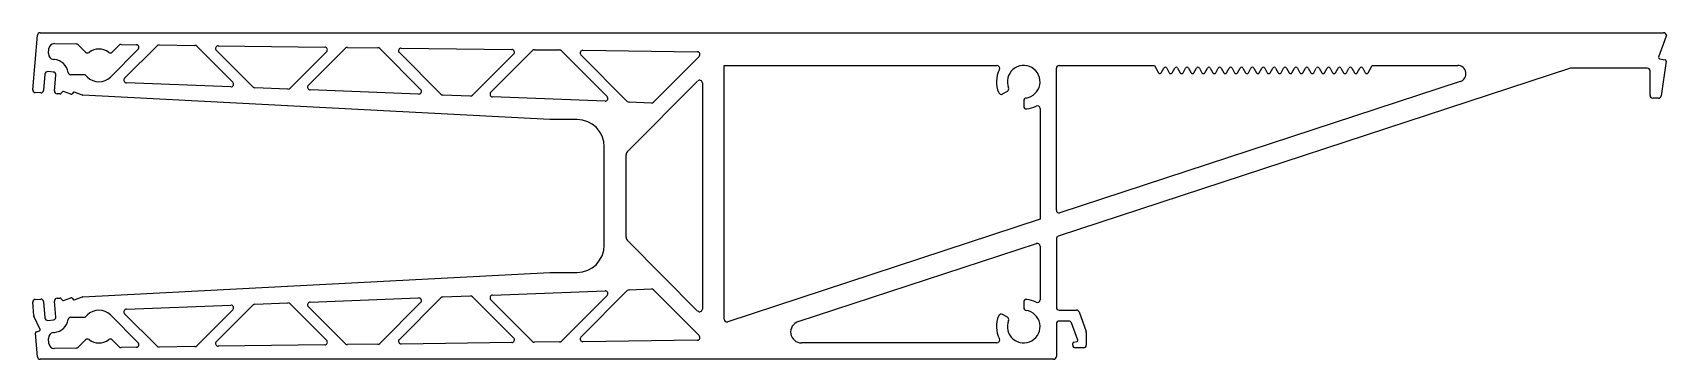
# Model space of a CAD drawing. Extents: x 3 to 303, y 5 to 65.
import ezdxf

# ---------------------------------------------------------------- set-up
doc = ezdxf.new("R2010")
doc.units = 0
doc.layers.get('0').update_dxf_attribs({"linetype": 'CONTINUOUS'})

msp = doc.modelspace()

# ---------------------------------------------------------------- linework, layer by layer
for p, q in [((3.26, 54.74), (4.14, 64.73)), ((4.63, 65.18), (302.72, 65.18)), ((7.24, 63.18), (11.27, 63.13)), ((19.49, 63.03), (22.28, 62.99)), ((303.21, 64.53), (301.8, 60.67)), ((303.22, 64.68), (303.22, 64.6)), ((6.15, 61.37), (6.23, 62.27)), ((7.26, 60.26), (7.06, 60.28)), ((11.62, 62.98), (12.97, 61.63)), ((22.63, 62.14), (17.55, 57.06)), ((17.87, 61.63), (19.13, 62.88)), ((20.15, 56.83), (26.11, 62.79)), ((26.47, 62.94), (33.06, 62.86)), ((33.4, 62.71), (40.01, 56.1)), ((43.72, 55.23), (36.99, 61.95)), ((37.35, 62.8), (56.88, 62.56)), ((57.22, 61.7), (50.51, 54.99)), ((53.89, 55.54), (60.71, 62.36)), ((61.06, 62.5), (66.65, 62.43)), ((67, 62.29), (74.5, 54.78)), ((78.21, 53.91), (70.59, 61.53)), ((70.95, 62.38), (91.22, 62.13)), ((91.56, 61.27), (84, 53.71)), ((87.38, 54.26), (95.05, 61.93)), ((95.41, 62.07), (99.99, 62.02)), ((100.34, 61.87), (108.74, 53.47)), ((112.44, 52.6), (103.93, 61.11)), ((104.29, 61.96), (125.29, 61.7)), ((125.64, 60.84), (117.23, 52.44)), ((301.95, 60.41), (302.98, 60.22)), ((5.52, 57.61), (5.26, 54.6)), ((7.06, 57.97), (6.06, 58.06)), ((7.26, 54.53), (7.51, 57.43)), ((12.68, 57.47), (10.28, 57.47)), ((13.3, 57.06), (13.04, 57.32)), ((130.22, 12.65), (130.22, 59.18)), ((130.22, 59.18), (180.32, 59.18)), ((191.22, 32.64), (191.22, 58.68)), ((285.64, 58.68), (191.56, 27.86)), ((191.72, 59.18), (209.22, 59.18)), ((209.22, 59.18), (209.95, 57.84)), ((210.48, 57.84), (210.95, 58.7)), ((211.48, 58.7), (211.95, 57.84)), ((212.48, 57.84), (212.95, 58.7)), ((213.48, 58.7), (213.95, 57.84)), ((214.48, 57.84), (214.95, 58.7)), ((215.48, 58.7), (215.95, 57.84)), ((216.48, 57.84), (216.95, 58.7)), ((217.48, 58.7), (217.95, 57.84)), ((218.48, 57.84), (218.95, 58.7)), ((219.48, 58.7), (219.95, 57.84)), ((220.48, 57.84), (220.95, 58.7)), ((221.48, 58.7), (221.95, 57.84)), ((222.48, 57.84), (222.95, 58.7)), ((223.48, 58.7), (223.95, 57.84)), ((224.48, 57.84), (224.95, 58.7)), ((225.48, 58.7), (225.95, 57.84)), ((226.48, 57.84), (226.95, 58.7)), ((227.48, 58.7), (227.95, 57.84)), ((228.48, 57.84), (228.95, 58.7)), ((229.48, 58.7), (229.95, 57.84)), ((230.48, 57.84), (230.95, 58.7)), ((231.48, 58.7), (231.95, 57.84)), ((232.48, 57.84), (232.95, 58.7)), ((233.48, 58.7), (233.95, 57.84)), ((234.48, 57.84), (234.95, 58.7)), ((235.48, 58.7), (235.95, 57.84)), ((236.48, 57.84), (236.95, 58.7)), ((237.48, 58.7), (237.95, 57.84)), ((238.48, 57.84), (238.95, 58.7)), ((239.48, 58.7), (239.95, 57.84)), ((240.48, 57.84), (240.95, 58.7)), ((241.48, 58.7), (241.95, 57.84)), ((242.48, 57.84), (242.95, 58.7)), ((243.48, 58.7), (243.95, 57.84)), ((244.48, 57.84), (244.95, 58.7)), ((245.48, 58.7), (245.95, 57.84)), ((246.48, 57.84), (246.95, 58.7)), ((247.48, 58.7), (247.95, 57.84)), ((248.48, 57.84), (249.22, 59.18)), ((249.22, 59.18), (264.93, 59.18)), ((299.72, 58.68), (285.64, 58.68)), ((300.22, 53.68), (300.22, 58.18)), ((303.18, 59.94), (302.28, 53.61)), ((4.73, 54.14), (3.73, 54.2)), ((8.67, 54.3), (8.52, 54.07)), ((10.25, 53.91), (8.91, 54.38)), ((10.67, 54.2), (10.55, 54.01)), ((12.4, 53.75), (10.9, 54.28)), ((39.64, 55.25), (20.49, 55.98)), ((50.14, 54.85), (44.05, 55.08)), ((74.13, 53.93), (54.22, 54.69)), ((112.51, 43.48), (125.36, 56.33)), ((126.22, 55.98), (126.22, 14.52)), ((181.34, 53.95), (182.22, 54.45)), ((265.39, 56.26), (191.87, 32.17)), ((8.3, 53.96), (7.73, 53.99)), ((98.21, 49.25), (12.47, 53.74)), ((83.63, 53.57), (78.54, 53.76)), ((108.36, 52.62), (87.72, 53.41)), ((116.86, 52.29), (112.77, 52.45)), ((185.22, 52.72), (185.22, 51.71)), ((188.22, 51.28), (188.22, 30.97)), ((301.78, 53.18), (300.72, 53.18)), ((103.22, 49.25), (98.22, 49.25)), ((108.22, 26.25), (108.22, 44.25)), ((112.22, 27.72), (112.22, 42.77)), ((188.22, 30.97), (130.87, 12.18)), ((125.36, 14.16), (112.51, 27.02)), ((191.22, 27.38), (191.22, 14.81)), ((143.81, 12.21), (187.56, 26.54)), ((188.22, 26.07), (188.22, 16.21)), ((12.47, 16.75), (98.21, 21.25)), ((98.22, 21.25), (103.22, 21.25)), ((112.77, 18.04), (116.86, 18.2)), ((117.23, 18.05), (125.64, 9.65)), ((3.48, 13.32), (3.26, 15.75)), ((3.73, 16.29), (4.73, 16.35)), ((5.26, 15.89), (5.52, 12.88)), ((7.51, 13.06), (7.26, 15.96)), ((7.73, 16.5), (8.3, 16.53)), ((8.52, 16.42), (8.67, 16.19)), ((8.91, 16.11), (10.25, 16.58)), ((10.55, 16.48), (10.67, 16.29)), ((10.9, 16.21), (12.4, 16.74)), ((20.49, 14.51), (39.64, 15.24)), ((36.99, 8.54), (43.72, 15.27)), ((44.05, 15.41), (50.14, 15.64)), ((50.51, 15.5), (57.22, 8.79)), ((54.22, 15.8), (74.13, 16.56)), ((74.5, 15.71), (67, 8.2)), ((70.59, 8.96), (78.21, 16.59)), ((78.54, 16.73), (83.63, 16.93)), ((84, 16.78), (91.56, 9.22)), ((95.05, 8.56), (87.38, 16.23)), ((87.72, 17.08), (108.36, 17.87)), ((108.74, 17.02), (100.34, 8.62)), ((103.93, 9.38), (112.44, 17.89)), ((185.22, 15.78), (185.22, 14.77)), ((4.64, 10.79), (3.5, 13.24)), ((6.06, 12.43), (7.06, 12.52)), ((10.28, 13.02), (12.68, 13.02)), ((13.04, 13.17), (13.3, 13.44)), ((17.55, 13.44), (22.63, 8.35)), ((26.11, 7.7), (20.15, 13.66)), ((40.01, 14.39), (33.4, 7.78)), ((60.71, 8.13), (53.89, 14.95)), ((182.22, 13.04), (181.34, 13.54)), ((191.72, 14.31), (194.91, 14.31)), ((193.51, 12.31), (191.72, 12.31)), ((195.38, 13.98), (196.69, 10.39)), ((4.14, 5.77), (3.76, 10.1)), ((3.94, 10.36), (4.51, 10.51)), ((6.23, 8.22), (6.15, 9.13)), ((7.06, 10.21), (7.26, 10.23)), ((191.22, 11.81), (191.22, 5.81)), ((195.14, 8.81), (193.98, 11.98)), ((196.72, 10.22), (196.72, 7.91)), ((11.27, 7.36), (7.24, 7.31)), ((12.97, 8.86), (11.62, 7.51)), ((19.13, 7.61), (17.87, 8.86)), ((22.28, 7.5), (19.49, 7.46)), ((33.06, 7.63), (26.47, 7.55)), ((56.88, 7.93), (37.35, 7.69)), ((66.65, 8.06), (61.06, 7.99)), ((91.22, 8.37), (70.95, 8.11)), ((99.99, 8.48), (95.41, 8.42)), ((125.29, 8.79), (104.29, 8.53)), ((180.32, 8.31), (144.43, 8.31)), ((194.22, 7.91), (194.22, 8.2)), ((194.42, 8.45), (194.98, 8.54)), ((196.22, 7.41), (194.72, 7.41)), ((190.72, 5.31), (4.63, 5.31))]:
    msp.add_line(p, q)
for centre, radius, start, end in [((4.63, 64.68), 0.5, 90, 175), ((7.23, 62.18), 1, 89.2796, 175), ((11.26, 62.63), 0.5, 45, 89.2796), ((19.48, 62.53), 0.5, 89.2796, 135), ((22.28, 62.49), 0.5, 315, 89.2796), ((302.72, 64.68), 0.5, 0, 90), ((303.02, 64.6), 0.2, 340, 0), ((7.15, 61.28), 1, 175, 265), ((7.01, 57.48), 2.8, 8.6978, 85), ((13.33, 61.98), 0.5, 225, 306.7868), ((15.42, 59.18), 3, 53.2132, 126.7868), ((17.52, 61.98), 0.5, 233.2132, 315), ((26.47, 62.44), 0.5, 89.2796, 135), ((33.05, 62.36), 0.5, 45, 89.2796), ((37.35, 62.3), 0.5, 89.2796, 225), ((56.87, 62.06), 0.5, 315, 89.2796), ((61.06, 62), 0.5, 89.2796, 135), ((66.64, 61.93), 0.5, 45, 89.2796), ((70.94, 61.88), 0.5, 89.2796, 225), ((91.21, 61.63), 0.5, 315, 89.2796), ((95.4, 61.57), 0.5, 89.2796, 135), ((99.98, 61.52), 0.5, 45, 89.2796), ((104.28, 61.46), 0.5, 89.2796, 225), ((125.28, 61.2), 0.5, 315, 89.2796), ((301.99, 60.6), 0.2, 160, 260), ((302.94, 59.98), 0.25, 351.8699, 80), ((6.02, 57.56), 0.5, 85, 175), ((7.01, 57.48), 0.5, 355, 85), ((10.28, 57.97), 0.5, 188.6978, 269.8804), ((12.68, 56.97), 0.5, 45, 89.8804), ((15.42, 59.18), 3, 225, 315), ((185.22, 56.18), 5, 152.9643, 203.6206), ((180.32, 58.68), 0.5, 332.9643, 90), ((185.22, 56.18), 3, 278.2132, 201.7868), ((191.72, 58.68), 0.5, 90, 180), ((210.22, 57.98), 0.3, 208.7328, 331.2672), ((211.22, 58.56), 0.3, 28.7328, 151.2672), ((212.22, 57.98), 0.3, 208.7328, 331.2672), ((213.22, 58.56), 0.3, 28.7328, 151.2672), ((214.22, 57.98), 0.3, 208.7328, 331.2672), ((215.22, 58.56), 0.3, 28.7328, 151.2672), ((216.22, 57.98), 0.3, 208.7328, 331.2672), ((217.22, 58.56), 0.3, 28.7328, 151.2672), ((218.22, 57.98), 0.3, 208.7328, 331.2672), ((219.22, 58.56), 0.3, 28.7328, 151.2672), ((220.22, 57.98), 0.3, 208.7328, 331.2672), ((221.22, 58.56), 0.3, 28.7328, 151.2672), ((222.22, 57.98), 0.3, 208.7328, 331.2672), ((223.22, 58.56), 0.3, 28.7328, 151.2672), ((224.22, 57.98), 0.3, 208.7328, 331.2672), ((225.22, 58.56), 0.3, 28.7328, 151.2672), ((226.22, 57.98), 0.3, 208.7328, 331.2672), ((227.22, 58.56), 0.3, 28.7328, 151.2672), ((228.22, 57.98), 0.3, 208.7328, 331.2672), ((229.22, 58.56), 0.3, 28.7328, 151.2672), ((230.22, 57.98), 0.3, 208.7328, 331.2672), ((231.22, 58.56), 0.3, 28.7328, 151.2672), ((232.22, 57.98), 0.3, 208.7328, 331.2672), ((233.22, 58.56), 0.3, 28.7328, 151.2672), ((234.22, 57.98), 0.3, 208.7328, 331.2672), ((235.22, 58.56), 0.3, 28.7328, 151.2672), ((236.22, 57.98), 0.3, 208.7328, 331.2672), ((237.22, 58.56), 0.3, 28.7328, 151.2672), ((238.22, 57.98), 0.3, 208.7328, 331.2672), ((239.22, 58.56), 0.3, 28.7328, 151.2672), ((240.22, 57.98), 0.3, 208.7328, 331.2672), ((241.22, 58.56), 0.3, 28.7328, 151.2672), ((242.22, 57.98), 0.3, 208.7328, 331.2672), ((243.22, 58.56), 0.3, 28.7328, 151.2672), ((244.22, 57.98), 0.3, 208.7328, 331.2672), ((245.22, 58.56), 0.3, 28.7328, 151.2672), ((246.22, 57.98), 0.3, 208.7328, 331.2672), ((247.22, 58.56), 0.3, 28.7328, 151.2672), ((248.22, 57.98), 0.3, 208.7328, 331.2672), ((264.93, 57.68), 1.5, 288.1424, 90), ((299.72, 58.18), 0.5, 0, 90), ((3.76, 54.7), 0.5, 175, 267), ((4.76, 54.64), 0.5, 267, 355), ((7.76, 54.49), 0.5, 175, 267), ((8.31, 54.21), 0.25, 267, 327), ((8.84, 54.19), 0.2, 70.7132, 147), ((10.34, 54.15), 0.25, 250.7132, 327), ((10.84, 54.09), 0.2, 70.7132, 147), ((20.51, 56.48), 0.5, 135, 267.8088), ((39.66, 55.75), 0.5, 267.8088, 45), ((44.07, 55.58), 0.5, 225, 267.8088), ((50.16, 55.35), 0.5, 267.8088, 315), ((54.24, 55.19), 0.5, 135, 267.8088), ((74.15, 54.43), 0.5, 267.8088, 45), ((87.73, 53.91), 0.5, 135, 267.8088), ((125.72, 55.98), 0.5, 0, 135), ((181.09, 54.38), 0.5, 203.6206, 300), ((181.97, 54.88), 0.5, 300, 21.7868), ((12.49, 53.99), 0.25, 250.7132, 267), ((78.56, 54.26), 0.5, 225, 267.8088), ((83.65, 54.06), 0.5, 267.8088, 315), ((108.38, 53.12), 0.5, 267.8088, 45), ((112.79, 52.95), 0.5, 225, 267.8088), ((116.88, 52.79), 0.5, 267.8088, 315), ((185.72, 52.72), 0.5, 98.2132, 180), ((185.72, 51.71), 0.5, 180, 276.3794), ((185.22, 56.18), 5, 276.3794, 297.0357), ((187.72, 51.28), 0.5, 0, 117.0357), ((300.72, 53.68), 0.5, 180, 270), ((301.78, 53.68), 0.5, 270, 351.8699), ((98.22, 49.5), 0.25, 267, 270), ((103.22, 44.25), 5, 0, 90), ((113.22, 42.77), 1, 135, 180), ((191.72, 32.64), 0.5, 180, 288.1424), ((113.22, 27.72), 1, 180, 225), ((191.72, 27.38), 0.5, 108.1424, 180), ((103.22, 26.25), 5, 270, 0), ((187.72, 26.07), 0.5, 0, 108.1424), ((98.22, 21), 0.25, 90, 93), ((112.79, 17.54), 0.5, 92.1912, 135), ((116.88, 17.7), 0.5, 45, 92.1912), ((3.76, 15.79), 0.5, 93, 185), ((4.76, 15.85), 0.5, 5, 93), ((7.76, 16), 0.5, 93, 185), ((8.31, 16.28), 0.25, 33, 93), ((8.84, 16.3), 0.2, 213, 289.2868), ((10.34, 16.34), 0.25, 33, 109.2868), ((10.84, 16.4), 0.2, 213, 289.2868), ((12.49, 16.5), 0.25, 93, 109.2868), ((39.66, 14.74), 0.5, 315, 92.1912), ((44.07, 14.91), 0.5, 92.1912, 135), ((50.16, 15.14), 0.5, 45, 92.1912), ((54.24, 15.3), 0.5, 92.1912, 225), ((74.15, 16.06), 0.5, 315, 92.1912), ((78.56, 16.23), 0.5, 92.1912, 135), ((83.65, 16.43), 0.5, 45, 92.1912), ((87.73, 16.58), 0.5, 92.1912, 225), ((108.38, 17.37), 0.5, 315, 92.1912), ((185.72, 15.78), 0.5, 83.6206, 180), ((185.22, 11.31), 5, 62.9643, 83.6206), ((187.72, 16.21), 0.5, 242.9643, 0), ((3.72, 13.34), 0.25, 185, 205), ((6.02, 12.93), 0.5, 185, 275), ((7.01, 13.02), 0.5, 275, 5), ((7.01, 13.02), 2.8, 275, 351.3022), ((10.28, 12.52), 0.5, 90.1196, 171.3022), ((12.68, 13.52), 0.5, 270.1196, 315), ((15.42, 11.31), 3, 45, 135), ((20.51, 14.01), 0.5, 92.1912, 225), ((125.72, 14.52), 0.5, 225, 0), ((130.72, 12.65), 0.5, 180, 288.1424), ((144.43, 10.31), 2, 108.1424, 270), ((185.22, 11.31), 5, 156.3794, 207.0357), ((181.09, 13.11), 0.5, 60, 156.3794), ((185.22, 11.31), 3, 158.2132, 81.7868), ((181.97, 12.61), 0.5, 338.2132, 60), ((185.72, 14.77), 0.5, 180, 261.7868), ((191.72, 14.81), 0.5, 180, 270), ((191.72, 11.81), 0.5, 90, 180), ((193.51, 11.81), 0.5, 20, 90), ((194.91, 13.81), 0.5, 20, 90), ((4.01, 10.12), 0.25, 105, 185), ((4.46, 10.71), 0.2, 285, 25), ((7.15, 9.21), 1, 95, 185), ((13.33, 8.51), 0.5, 53.2132, 135), ((17.52, 8.51), 0.5, 45, 126.7868), ((91.21, 8.87), 0.5, 270.7204, 45), ((104.28, 9.03), 0.5, 135, 270.7204), ((125.28, 9.29), 0.5, 270.7204, 45), ((180.32, 8.81), 0.5, 270, 27.0357), ((196.22, 10.22), 0.5, 360, 20), ((7.23, 8.31), 1, 185, 270.7204), ((11.26, 7.86), 0.5, 270.7204, 315), ((15.42, 11.31), 3, 233.2132, 306.7868), ((19.48, 7.96), 0.5, 225, 270.7204), ((22.28, 8), 0.5, 270.7204, 45), ((26.47, 8.05), 0.5, 225, 270.7204), ((33.05, 8.13), 0.5, 270.7204, 315), ((37.35, 8.19), 0.5, 135, 270.7204), ((56.87, 8.43), 0.5, 270.7204, 45), ((61.06, 8.49), 0.5, 225, 270.7204), ((66.64, 8.56), 0.5, 270.7204, 315), ((70.94, 8.61), 0.5, 135, 270.7204), ((95.4, 8.92), 0.5, 225, 270.7204), ((99.98, 8.98), 0.5, 270.7204, 315), ((194.47, 8.2), 0.25, 100, 180), ((194.72, 7.91), 0.5, 180, 270), ((194.95, 8.74), 0.2, 280, 20), ((196.22, 7.91), 0.5, 270, 0), ((4.63, 5.81), 0.5, 185, 270), ((190.72, 5.81), 0.5, 270, 0)]:
    msp.add_arc(centre, radius, start, end)

doc.saveas('drawing.dxf')
